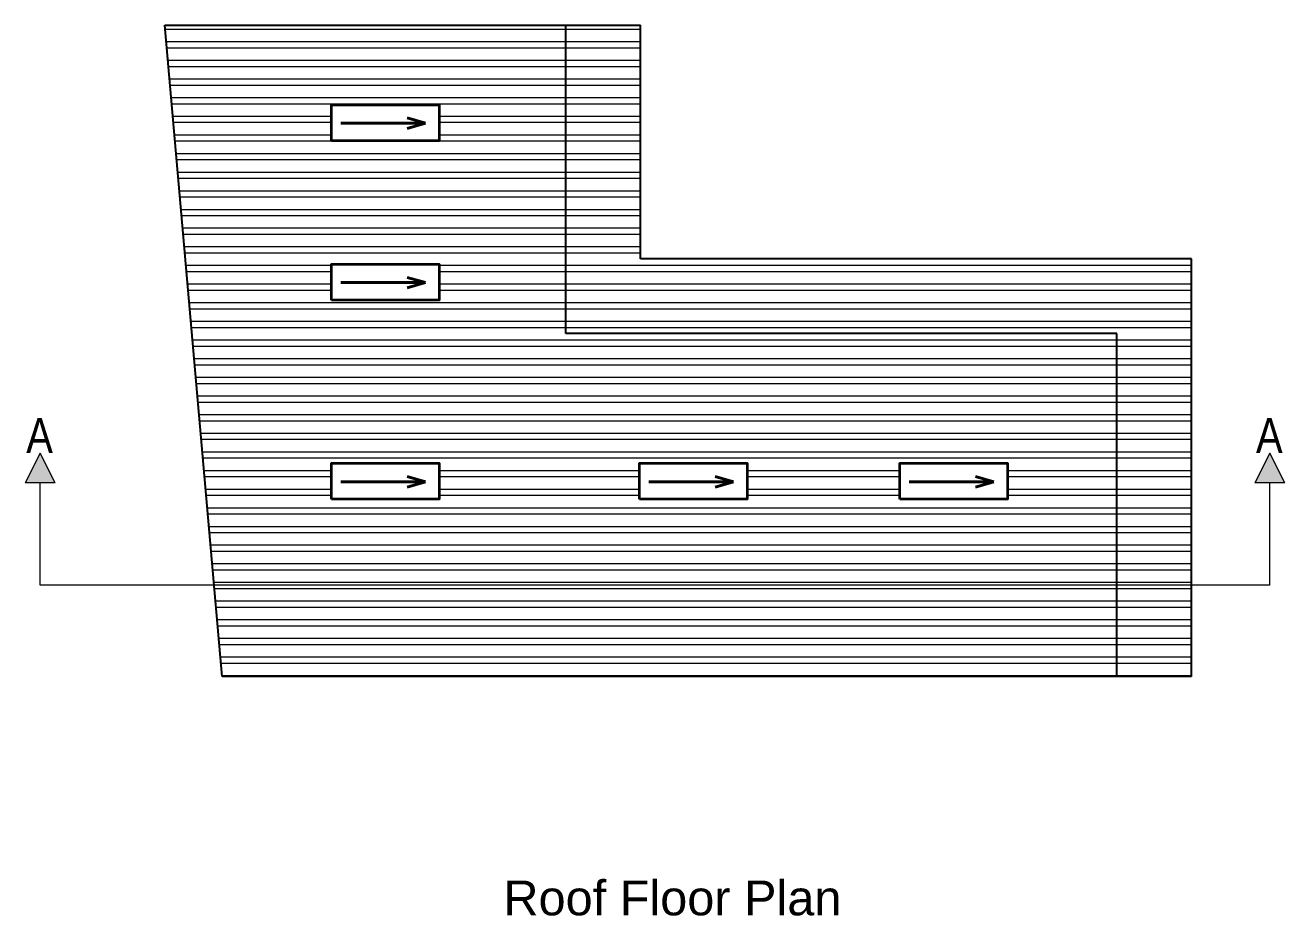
# Model space of a CAD drawing. Header units: inches. Extents: x 392906 to 410488, y -52747 to -40742.
# Drawn here: x 398225 to 398731, y -49467 to -49108 of the extents above; entities that cross this region are included whole.
import ezdxf

# ---------------------------------------------------------------- set-up
doc = ezdxf.new("R2010")
doc.units = ezdxf.units.IN
doc.header["$LTSCALE"] = 2
doc.header["$MEASUREMENT"] = 0
doc.layers.get('0').update_dxf_attribs({"linetype": 'CONTINUOUS'})
for name, color, linetype, lineweight in [('DIM_LINE', 173, 'CONTINUOUS', 20), ('door', 20, 'CONTINUOUS', 35), ('WALL - A', 1, 'CONTINUOUS', 40)]:
    doc.layers.add(name, color=color, linetype=linetype, lineweight=lineweight)
doc.styles.get("Standard").update_dxf_attribs({"font": 'ARIALN.TTF'})

msp = doc.modelspace()

# ---------------------------------------------------------------- hatches: boundary and pattern name
at = {"linetype": 'ByBlock', "lineweight": 5}
for points in [[(398230.97, -49280.54), (398236.97, -49292.54), (398224.97, -49292.54)], [(398725.29, -49280.54), (398731.29, -49292.54), (398719.29, -49292.54)]]:
    msp.add_hatch(color=7, dxfattribs=at).paths.add_polyline_path(points)
at = {"layer": 'DIM_LINE'}
h = msp.add_hatch(dxfattribs=at)
h.set_pattern_fill('ANSI32', color=256, scale=20, angle=135)
h.paths.add_polyline_path([(398663.74, -49232.45), (398442.24, -49232.4), (398442.24, -49108.42), (398281.17, -49108.42), (398300.99, -49333.71), (398663.74, -49333.71)])
h.paths.add_polyline_path([(398391.42, -49284.63), (398391.42, -49299.08), (398348.1, -49299.08), (398348.1, -49284.63)], flags=16)
h.paths.add_polyline_path([(398391.42, -49219.01), (398348.1, -49219.01), (398348.1, -49204.56), (398391.42, -49204.56)], flags=16)
h.paths.add_polyline_path([(398471.89, -49284.63), (398515.22, -49284.63), (398515.22, -49299.08), (398471.89, -49299.08)], flags=16)
h.paths.add_polyline_path([(398391.42, -49154.89), (398348.1, -49154.89), (398348.1, -49140.44), (398391.42, -49140.44)], flags=16)
h.paths.add_polyline_path([(398576.55, -49284.63), (398619.88, -49284.63), (398619.88, -49299.08), (398576.55, -49299.08)], flags=16)
h = msp.add_hatch(dxfattribs=at)
h.set_pattern_fill('ANSI32', color=256, scale=20, angle=135)
h.paths.add_polyline_path([(398693.74, -49202.45), (398472.24, -49202.41), (398472.24, -49108.42), (398442.24, -49108.42), (398442.24, -49232.4), (398663.74, -49232.45), (398663.74, -49333.71), (398693.74, -49333.71)])
h = msp.add_hatch(dxfattribs=at)
h.set_pattern_fill('ANSI32', color=256, scale=20, angle=135)
h.paths.add_polyline_path([(398663.74, -49333.71), (398300.99, -49333.71), (398304.21, -49370.36), (398663.74, -49370.45)])
h = msp.add_hatch(dxfattribs=at)
h.set_pattern_fill('ANSI32', color=256, scale=20, angle=135)
h.paths.add_polyline_path([(398693.74, -49333.71), (398663.74, -49333.71), (398663.74, -49370.45), (398693.74, -49370.45)])

# ---------------------------------------------------------------- linework, layer by layer
at = {"ltscale": 0.5}
for p, q in [((398304.21, -49370.36), (398281.17, -49108.42)), ((398281.17, -49108.42), (398472.24, -49108.42)), ((398442.24, -49232.4), (398442.24, -49108.42)), ((398472.24, -49202.41), (398472.24, -49108.42)), ((398693.74, -49202.45), (398472.24, -49202.41)), ((398693.74, -49370.45), (398693.74, -49202.45)), ((398663.74, -49232.45), (398442.24, -49232.4)), ((398663.74, -49370.45), (398663.74, -49232.45)), ((398693.74, -49370.45), (398304.21, -49370.36))]:
    msp.add_line(p, q, dxfattribs=at)
at = {"color": 7, "linetype": 'ByBlock', "lineweight": 5}
for p, q in [((398230.97, -49280.54), (398224.97, -49292.54)), ((398236.97, -49292.54), (398230.97, -49280.54)), ((398725.29, -49280.54), (398719.29, -49292.54)), ((398731.29, -49292.54), (398725.29, -49280.54)), ((398236.97, -49292.54), (398224.97, -49292.54)), ((398230.97, -49333.71), (398230.97, -49292.54)), ((398731.29, -49292.54), (398719.29, -49292.54)), ((398725.29, -49333.71), (398725.29, -49292.54)), ((398725.29, -49333.71), (398230.97, -49333.71))]:
    msp.add_line(p, q, dxfattribs=at)
at = {"layer": 'DIM_LINE'}
for points in [[(398391.42, -49154.89), (398391.42, -49140.44), (398348.1, -49140.44), (398348.1, -49154.89)], [(398391.42, -49219.01), (398391.42, -49204.56), (398348.1, -49204.56), (398348.1, -49219.01)], [(398391.42, -49299.08), (398391.42, -49284.63), (398348.1, -49284.63), (398348.1, -49299.08)], [(398515.22, -49299.08), (398515.22, -49284.63), (398471.89, -49284.63), (398471.89, -49299.08)], [(398619.88, -49299.08), (398619.88, -49284.63), (398576.55, -49284.63), (398576.55, -49299.08)]]:
    msp.add_lwpolyline(points, close=True, dxfattribs=at)
at = {"layer": 'door', "ltscale": 0.5}
for points in [[(398348.1, -49154.89), (398348.1, -49140.44), (398391.42, -49140.44), (398391.42, -49154.89)], [(398348.1, -49219.01), (398348.1, -49204.56), (398391.42, -49204.56), (398391.42, -49219.01)], [(398348.1, -49299.08), (398348.1, -49284.63), (398391.42, -49284.63), (398391.42, -49299.08)], [(398471.89, -49299.08), (398471.89, -49284.63), (398515.22, -49284.63), (398515.22, -49299.08)], [(398576.55, -49299.08), (398576.55, -49284.63), (398619.88, -49284.63), (398619.88, -49299.08)]]:
    msp.add_lwpolyline(points, close=True, dxfattribs=at)
at = {"layer": 'WALL - A'}
for p, q in [((398351.86, -49147.86), (398385.84, -49147.86)), ((398385.84, -49147.86), (398378.54, -49145.74)), ((398385.84, -49147.86), (398378.54, -49149.99)), ((398351.86, -49211.98), (398385.84, -49211.98)), ((398385.84, -49211.98), (398378.54, -49209.85)), ((398385.84, -49211.98), (398378.54, -49214.1)), ((398385.84, -49292.05), (398378.54, -49289.92)), ((398509.63, -49292.05), (398502.33, -49289.92)), ((398614.29, -49292.05), (398606.99, -49289.92)), ((398351.86, -49292.05), (398385.84, -49292.05)), ((398385.84, -49292.05), (398378.54, -49294.18)), ((398475.65, -49292.05), (398509.63, -49292.05)), ((398509.63, -49292.05), (398502.33, -49294.18)), ((398580.31, -49292.05), (398614.29, -49292.05)), ((398614.29, -49292.05), (398606.99, -49294.18))]:
    msp.add_line(p, q, dxfattribs=at)

# ---------------------------------------------------------------- texts
at = {"color": 7, "linetype": 'ByBlock', "lineweight": 5, "char_height": 14}
for s, insert, width, attachment_point in [('A', (398236.09, -49266.44), 26.5803, 3), ('A', (398730.41, -49266.44), 26.5803, 3), ('{\\fArial CE|b0|i0|c0|p34;Roof\\fArial CE|b0|i0|c238|p34; Floor Plan}', (398485.14, -49459.55), 235.547, 5)]:
    msp.add_mtext(s, dxfattribs=dict(at, insert=insert, width=width, attachment_point=attachment_point))

doc.saveas('drawing.dxf')
